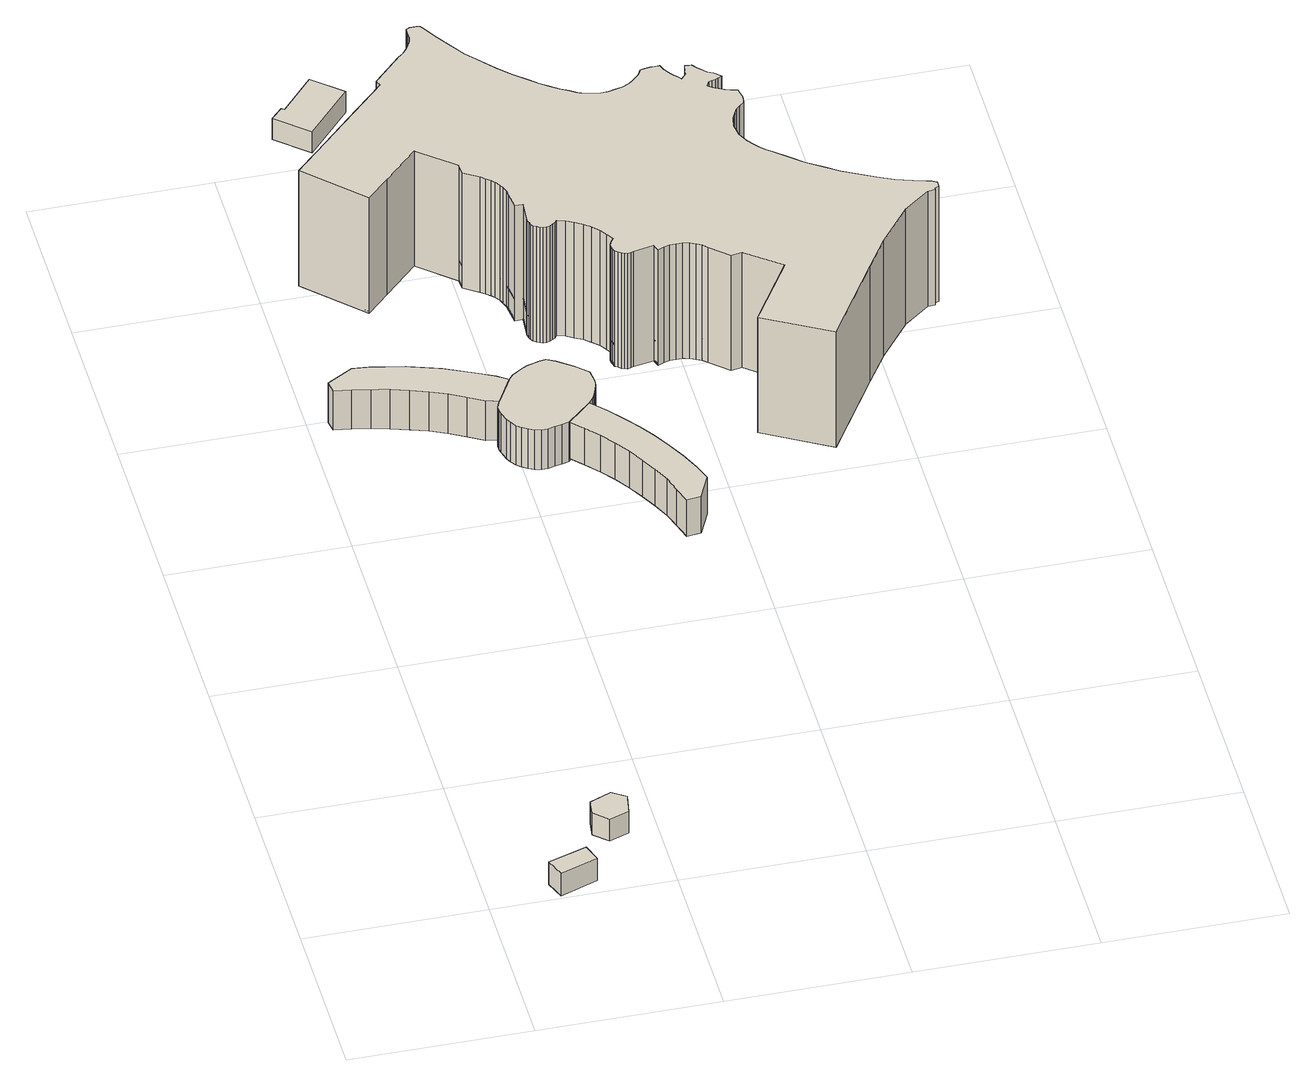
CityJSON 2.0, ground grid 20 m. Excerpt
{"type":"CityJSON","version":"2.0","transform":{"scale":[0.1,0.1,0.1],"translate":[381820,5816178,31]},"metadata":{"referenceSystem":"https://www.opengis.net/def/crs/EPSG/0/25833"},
"CityObjects":{
"building1":{"type":"Building","attributes":{"Gemeindeschluessel":"11000004","BezugspunktDach":"2200","function":"31001_1310","measuredHeight":3,"storeysAboveGround":1},"address":[{"country":"Germany","locality":"Berlin","thoroughfareNumber":"7 (3)","thoroughfareName":"Gustav-Freytag-Straße"}],"geometry":[{"type":"Solid","lod":"1","boundaries":[[[[0,1,2,3]],[[4,5,6,7]],[[4,7,3,2]],[[5,4,2,1]],[[6,5,1,0]],[[7,6,0,3]]]]}]},
"building2":{"type":"Building","attributes":{"Gemeindeschluessel":"11000004","BezugspunktDach":"2200","function":"31001_1313","measuredHeight":2.97,"storeysAboveGround":1},"address":[{"country":"Germany","locality":"Berlin","thoroughfareNumber":"7 (2)","thoroughfareName":"Gustav-Freytag-Straße"}],"geometry":[{"type":"Solid","lod":"1","boundaries":[[[[8,9,10,11,12,13]],[[14,15,16,17,18,19]],[[14,19,13,12]],[[15,14,12,11]],[[16,15,11,10]],[[17,16,10,9]],[[18,17,9,8]],[[19,18,8,13]]]]}]},
"building3":{"type":"Building","attributes":{"Gemeindeschluessel":"11000004","BezugspunktDach":"2200","function":"31001_1010","measuredHeight":5.23,"storeysAboveGround":1},"address":[{"country":"Germany","locality":"Berlin","thoroughfareNumber":"35 (2)","thoroughfareName":"Gottfried-von-Cramm-Weg"}],"geometry":[{"type":"Solid","lod":"1","boundaries":[[[[20,21,22,23,24,25,26,27,28,29,30,31,32,33,34,35,36,37,38,39,40]],[[41,42,43,44,45,46,47,48,49,50,51,52,53,54,55,56,57,58,59,60,61]],[[41,61,40,39]],[[42,41,39,38]],[[43,42,38,37]],[[44,43,37,36]],[[45,44,36,35]],[[46,45,35,34]],[[47,46,34,33]],[[48,47,33,32]],[[49,48,32,31]],[[50,49,31,30]],[[51,50,30,29]],[[52,51,29,28]],[[53,52,28,27]],[[54,53,27,26]],[[55,54,26,25]],[[56,55,25,24]],[[57,56,24,23]],[[58,57,23,22]],[[59,58,22,21]],[[60,59,21,20]],[[61,60,20,40]]]]}]},
"building4":{"type":"Building","attributes":{"Gemeindeschluessel":"11000004","BezugspunktDach":"2200","function":"51009_1610","measuredHeight":5.27,"storeysAboveGround":0},"address":[{"country":"Germany","locality":"Berlin"}],"geometry":[{"type":"Solid","lod":"1","boundaries":[[[[62,63,64,65,66,67,68,69,70,71,72,73,74,75,76,77,78,79,80,81,82,83,84,85,86,87,88,89,90,91,92,30,29,93,94,95]],[[96,97,51,50,98,99,100,101,102,103,104,105,106,107,108,109,110,111,112,113,114,115,116,117,118,119,120,121,122,123,124,125,126,127,128,129]],[[96,129,95,94]],[[97,96,94,93]],[[51,97,93,29]],[[50,51,29,30]],[[98,50,30,92]],[[99,98,92,91]],[[100,99,91,90]],[[101,100,90,89]],[[102,101,89,88]],[[103,102,88,87]],[[104,103,87,86]],[[105,104,86,85]],[[106,105,85,84]],[[107,106,84,83]],[[108,107,83,82]],[[109,108,82,81]],[[110,109,81,80]],[[111,110,80,79]],[[112,111,79,78]],[[113,112,78,77]],[[114,113,77,76]],[[115,114,76,75]],[[116,115,75,74]],[[117,116,74,73]],[[118,117,73,72]],[[119,118,72,71]],[[120,119,71,70]],[[121,120,70,69]],[[122,121,69,68]],[[123,122,68,67]],[[124,123,67,66]],[[125,124,66,65]],[[126,125,65,64]],[[127,126,64,63]],[[128,127,63,62]],[[129,128,62,95]]]]}]},
"building5":{"type":"Building","attributes":{"Gemeindeschluessel":"11000004","BezugspunktDach":"2200","function":"31001_2463","measuredHeight":2.79,"storeysAboveGround":1},"address":[{"country":"Germany","locality":"Berlin","thoroughfareNumber":"39 (1)","thoroughfareName":"Gottfried-von-Cramm-Weg"}],"geometry":[{"type":"Solid","lod":"1","boundaries":[[[[130,131,132,133,134,135]],[[136,137,138,139,140,141]],[[136,141,135,134]],[[137,136,134,133]],[[138,137,133,132]],[[139,138,132,131]],[[140,139,131,130]],[[141,140,130,135]]]]}]},
"building6":{"type":"Building","attributes":{"Gemeindeschluessel":"11000004","BezugspunktDach":"2200","function":"31001_1010","measuredHeight":4.86,"storeysAboveGround":1},"address":[{"country":"Germany","locality":"Berlin","thoroughfareNumber":"35 (3)","thoroughfareName":"Gottfried-von-Cramm-Weg"}],"geometry":[{"type":"Solid","lod":"1","boundaries":[[[[142,143,144,145,146,147,148,149,150,151,152,153,154,155,156,157,158,159,74,73]],[[160,161,162,163,164,165,166,167,168,169,170,171,172,173,174,175,176,177,178,179]],[[160,179,73,74]],[[161,160,74,159]],[[162,161,159,158]],[[163,162,158,157]],[[164,163,157,156]],[[165,164,156,155]],[[166,165,155,154]],[[167,166,154,153]],[[168,167,153,152]],[[169,168,152,151]],[[170,169,151,150]],[[171,170,150,149]],[[172,171,149,148]],[[173,172,148,147]],[[174,173,147,146]],[[175,174,146,145]],[[176,175,145,144]],[[177,176,144,143]],[[178,177,143,142]],[[179,178,142,73]]]]}]},
"building7":{"type":"Building","attributes":{"Gemeindeschluessel":"11000004","function":"31001_1010"},"address":[{"country":"Germany","locality":"Berlin","thoroughfareNumber":"35, 37","thoroughfareName":"Gottfried-von-Cramm-Weg"}],"children":["building7-1","building7-2","building7-3","building7-4","building7-5","building7-6"]},
"building7-1":{"type":"BuildingPart","attributes":{"BezugspunktDach":"2200","measuredHeight":15.45,"storeysAboveGround":3},"parents":["building7"],"geometry":[{"type":"Solid","lod":"1","boundaries":[[[[180,181,182,183,184,185,186,187,188,189,190,191,192,193,194,195,196,197,198,199,200,201,202,203,204,205,206,207,208,209,210,211,212,213,214,215,216,217,218,219,220,221,222,223,224,225,226,227,228,229,230,231,232,233,234,235,236,237,238,239,240,241,242,243,244,245,246,247,248,249,250,251,252,253,254,255,256,257,258,259,260,261,262,263,264,265,266,267,268,269,270,271,272,273,274,275,276,277,278,279,280,281,282,283,284,285,286,287,288,289,290,291,292,293,294,295,296,297,298,299,300,301,302,303,304,305,306,307,308,309,310,311,312,313,314,315,316,317,318,319,320,321,322,323,324,325,326,327,328,329,330,331,332,333,334,335,336,337,338,339,340,341,342,343,344,345,346]],[[347,348,349,350,351,352,353,354,355,356,357,358,359,360,361,362,363,364,365,366,367,368,369,370,371,372,373,374,375,376,377,378,379,380,381,382,383,384,385,386,387,388,389,390,391,392,393,394,395,396,397,398,399,400,401,402,403,404,405,406,407,408,409,410,411,412,413,414,415,416,417,418,419,420,421,422,423,424,425,426,427,428,429,430,431,432,433,434,435,436,437,438,439,440,441,442,443,444,445,446,447,448,449,450,451,452,453,454,455,456,457,458,459,460,461,462,463,464,465,466,467,468,469,470,471,472,473,474,475,476,477,478,479,480,481,482,483,484,485,486,487,488,489,490,491,492,493,494,495,496,497,498,499,500,501,502,503,504,505,506,507,508,509,510,511,512,513]],[[347,513,346,345]],[[348,347,345,344]],[[349,348,344,343]],[[350,349,343,342]],[[351,350,342,341]],[[352,351,341,340]],[[353,352,340,339]],[[354,353,339,338]],[[355,354,338,337]],[[356,355,337,336]],[[357,356,336,335]],[[358,357,335,334]],[[359,358,334,333]],[[360,359,333,332]],[[361,360,332,331]],[[362,361,331,330]],[[363,362,330,329]],[[364,363,329,328]],[[365,364,328,327]],[[366,365,327,326]],[[367,366,326,325]],[[368,367,325,324]],[[369,368,324,323]],[[370,369,323,322]],[[371,370,322,321]],[[372,371,321,320]],[[373,372,320,319]],[[374,373,319,318]],[[375,374,318,317]],[[376,375,317,316]],[[377,376,316,315]],[[378,377,315,314]],[[379,378,314,313]],[[380,379,313,312]],[[381,380,312,311]],[[382,381,311,310]],[[383,382,310,309]],[[384,383,309,308]],[[385,384,308,307]],[[386,385,307,306]],[[387,386,306,305]],[[388,387,305,304]],[[389,388,304,303]],[[390,389,303,302]],[[391,390,302,301]],[[392,391,301,300]],[[393,392,300,299]],[[394,393,299,298]],[[395,394,298,297]],[[396,395,297,296]],[[397,396,296,295]],[[398,397,295,294]],[[399,398,294,293]],[[400,399,293,292]],[[401,400,292,291]],[[402,401,291,290]],[[403,402,290,289]],[[404,403,289,288]],[[405,404,288,287]],[[406,405,287,286]],[[407,406,286,285]],[[408,407,285,284]],[[409,408,284,283]],[[410,409,283,282]],[[411,410,282,281]],[[412,411,281,280]],[[413,412,280,279]],[[414,413,279,278]],[[415,414,278,277]],[[416,415,277,276]],[[417,416,276,275]],[[418,417,275,274]],[[419,418,274,273]],[[420,419,273,272]],[[421,420,272,271]],[[422,421,271,270]],[[423,422,270,269]],[[424,423,269,268]],[[425,424,268,267]],[[426,425,267,266]],[[427,426,266,265]],[[428,427,265,264]],[[429,428,264,263]],[[430,429,263,262]],[[431,430,262,261]],[[432,431,261,260]],[[433,432,260,259]],[[434,433,259,258]],[[435,434,258,257]],[[436,435,257,256]],[[437,436,256,255]],[[438,437,255,254]],[[439,438,254,253]],[[440,439,253,252]],[[441,440,252,251]],[[442,441,251,250]],[[443,442,250,249]],[[444,443,249,248]],[[445,444,248,247]],[[446,445,247,246]],[[447,446,246,245]],[[448,447,245,244]],[[449,448,244,243]],[[450,449,243,242]],[[451,450,242,241]],[[452,451,241,240]],[[453,452,240,239]],[[454,453,239,238]],[[455,454,238,237]],[[456,455,237,236]],[[457,456,236,235]],[[458,457,235,234]],[[459,458,234,233]],[[460,459,233,232]],[[461,460,232,231]],[[462,461,231,230]],[[463,462,230,229]],[[464,463,229,228]],[[465,464,228,227]],[[466,465,227,226]],[[467,466,226,225]],[[468,467,225,224]],[[469,468,224,223]],[[470,469,223,222]],[[471,470,222,221]],[[472,471,221,220]],[[473,472,220,219]],[[474,473,219,218]],[[475,474,218,217]],[[476,475,217,216]],[[477,476,216,215]],[[478,477,215,214]],[[479,478,214,213]],[[480,479,213,212]],[[481,480,212,211]],[[482,481,211,210]],[[483,482,210,209]],[[484,483,209,208]],[[485,484,208,207]],[[486,485,207,206]],[[487,486,206,205]],[[488,487,205,204]],[[489,488,204,203]],[[490,489,203,202]],[[491,490,202,201]],[[492,491,201,200]],[[493,492,200,199]],[[494,493,199,198]],[[495,494,198,197]],[[496,495,197,196]],[[497,496,196,195]],[[498,497,195,194]],[[499,498,194,193]],[[500,499,193,192]],[[501,500,192,191]],[[502,501,191,190]],[[503,502,190,189]],[[504,503,189,188]],[[505,504,188,187]],[[506,505,187,186]],[[507,506,186,185]],[[508,507,185,184]],[[509,508,184,183]],[[510,509,183,182]],[[511,510,182,181]],[[512,511,181,180]],[[513,512,180,346]]]]}]},
"building7-2":{"type":"BuildingPart","attributes":{"BezugspunktDach":"2200","measuredHeight":2.77,"storeysAboveGround":3},"parents":["building7"],"geometry":[{"type":"MultiSurface","lod":"1","boundaries":[[[514,515,516,517,518,519,520,521,522,523,524,525,526,527,528,529,530,531,532,533,534,535,536,537,538,539,540,541,542,543,544,545,546,547,548,549,550,551,552,553,554,555,556,557,558,559,560,561,562,563,564,565,566,567,568,569,570,571,572,573,574,575,576,577,578,579,580,581,582,583,584,585,586,587,588,589,590,591,592,593,594,595,596,597,598,599,600,601,602,603,604,605,606]],[[607,608,609,610,611,612,613,614,615,616,617,618,619,620,621,622,623,624,625,626,627,628,629,630,631,632,633,634,635,636,637,638,639,640,641,642,643,644,645,646,647,648,649,650,651,652,653,654,655,656,657,658,659,660,661,662,663,664,665,666,667,668,669,670,671,672,673,674,675,676,677,678,679,680,681,682,683,684,685,686,687,688,689,690,691,692,693,694,695,696,697,698,699]],[[608,607,605,604]],[[609,608,604,603]],[[610,609,603,602]],[[611,610,602,601]],[[612,611,601,600]],[[613,612,600,599]],[[614,613,599,598]],[[615,614,598,597]],[[616,615,597,596]],[[617,616,596,595]],[[618,617,595,594]],[[619,618,594,593]],[[620,619,593,592]],[[621,620,592,591]],[[622,621,591,590]],[[623,622,590,589]],[[624,623,589,588]],[[625,624,588,587]],[[626,625,587,586]],[[627,626,586,585]],[[628,627,585,584]],[[629,628,584,583]],[[630,629,583,582]],[[631,630,582,581]],[[632,631,581,580]],[[633,632,580,579]],[[634,633,579,578]],[[635,634,578,577]],[[636,635,577,576]],[[637,636,576,575]],[[638,637,575,574]],[[639,638,574,573]],[[640,639,573,572]],[[641,640,572,571]],[[642,641,700,701]],[[643,642,570,569]],[[644,643,569,568]],[[645,644,568,567]],[[646,645,567,566]],[[647,646,566,565]],[[648,647,565,564]],[[649,648,564,563]],[[650,649,563,562]],[[651,650,562,561]],[[652,651,561,560]],[[653,652,560,559]],[[654,653,559,558]],[[655,654,558,557]],[[656,655,557,556]],[[657,656,556,555]],[[658,657,555,554]],[[659,658,554,553]],[[660,659,553,552]],[[661,660,552,551]],[[662,661,551,550]],[[663,662,550,549]],[[664,663,549,548]],[[665,664,548,547]],[[666,665,547,546]],[[667,666,546,545]],[[668,667,545,544]],[[669,668,544,543]],[[670,669,543,542]],[[671,670,542,541]],[[672,671,541,540]],[[673,672,540,539]],[[674,673,539,538]],[[675,674,538,537]],[[676,675,537,536]],[[677,676,536,535]],[[678,677,535,534]],[[679,678,534,533]],[[680,679,533,532]],[[681,680,532,531]],[[682,681,531,530]],[[683,682,530,529]],[[684,683,529,528]],[[685,684,528,527]],[[686,685,527,526]],[[687,686,526,525]],[[688,687,525,524]],[[689,688,524,523]],[[690,689,523,522]],[[691,690,522,521]],[[692,691,521,520]],[[693,692,520,519]],[[694,693,519,518]],[[695,694,518,517]],[[696,695,517,516]],[[697,696,516,515]],[[698,697,515,514]],[[699,698,514,606]],[[607,699,702,606,605]],[[701,700,571,570]]]}]},
"building7-3":{"type":"BuildingPart","attributes":{"BezugspunktDach":"2200","measuredHeight":7.39,"storeysAboveGround":3},"parents":["building7"],"geometry":[{"type":"MultiSurface","lod":"1","boundaries":[[[703,704,705,706,707,708,709,710,711,712,713,714,715,716]],[[701,700,717,718,719,720,721,722,723,724,725,726,727,728]],[[701,728,716,715]],[[571,570,715,714]],[[717,700,714,713]],[[718,717,713,712]],[[719,718,712,711]],[[720,719,711,710]],[[721,720,710,709]],[[722,721,709,708]],[[723,722,708,707]],[[724,723,707,706]],[[725,724,706,705]],[[726,725,705,704]],[[727,726,704,703]],[[728,727,703,716]],[[700,701,570,571]]]}]},
"building7-4":{"type":"BuildingPart","attributes":{"BezugspunktDach":"2200","measuredHeight":5.42,"storeysAboveGround":3},"parents":["building7"],"geometry":[{"type":"Solid","lod":"1","boundaries":[[[[729,730,731,732,733,734,735,736,737,738,739,740,741,742,743,744,745,746]],[[747,748,749,750,751,752,753,754,755,756,757,758,759,760,761,762,763,764]],[[747,764,746,745]],[[748,747,745,744]],[[749,748,744,743]],[[750,749,743,742]],[[751,750,742,741]],[[752,751,741,740]],[[753,752,740,739]],[[754,753,739,738]],[[755,754,738,737]],[[756,755,737,736]],[[757,756,736,735]],[[758,757,735,734]],[[759,758,734,733]],[[760,759,733,732]],[[761,760,732,731]],[[762,761,731,730]],[[763,762,730,729]],[[764,763,729,746]]]]}]},
"building7-5":{"type":"BuildingPart","attributes":{"BezugspunktDach":"2200","measuredHeight":7.88,"storeysAboveGround":3},"parents":["building7"],"geometry":[{"type":"MultiSurface","lod":"1","boundaries":[[[765,766,767,768,769,770,771,772,773,774,775,776,777,778,779,780,781,782,783,784,785,786]],[[787,788,789,790,791,792,793,794,795,796,797,798,799,800,801,802,803,804,805,806,807,808]],[[787,808,786,785]],[[788,787,785,784]],[[789,788,784,783]],[[790,789,783,782]],[[791,790,782,781]],[[792,791,781,780]],[[793,792,780,779]],[[794,793,779,778]],[[795,794,778,777],[607,699,606,605]],[[796,795,777,776]],[[809,810,776,775]],[[797,796,811,812]],[[813,809,775,774]],[[798,797,812,814]],[[799,798,814,815,816,813,774,773]],[[817,816,773,772]],[[800,799,816,815,818]],[[819,817,818,820,801,800,772,771]],[[802,801,820,821,822,819,771,770]],[[823,824,822,821,823,803,802,770,769]],[[804,803,825,823,826,827,824,769,768]],[[828,827,768,767]],[[805,804,826,829]],[[830,828,767,766]],[[806,805,829,831]],[[832,830,766,765]],[[807,806,831,833]],[[834,832,833,835,808,807,765,786]],[[606,699,607,605]],[[812,811,810,809]],[[814,812,809,813]],[[813,816,815,814]],[[818,815,816,817]],[[820,818,817,819]],[[819,822,821,820]],[[821,822,824,823]],[[824,827,826,823,825]],[[829,826,827,828]],[[831,829,828,830]],[[833,831,830,832]],[[835,833,832,834]]]}]},
"building7-6":{"type":"BuildingPart","attributes":{"BezugspunktDach":"2200","measuredHeight":2.7,"storeysAboveGround":3},"parents":["building7"],"geometry":[{"type":"MultiSurface","lod":"1","boundaries":[[[836,810,809,813,816,817,819,822,824,827,828,830,832,834,837]],[[835,833,831,829,826,823,821,820,818,815,814,812,811,838,839]],[[835,839,837,834]],[[838,811,810,836]],[[839,838,836,837]],[[835,840,834,832,833]],[[833,832,830,831]],[[829,831,830,828]],[[829,828,827,826]],[[823,826,827,824]],[[821,823,824,822]],[[821,822,819,820]],[[818,820,819,817]],[[815,818,817,816]],[[814,815,816,813]],[[812,814,813,809]],[[811,812,809,810]]]}]}
},
"vertices":[
[77,4,38],[119,19,38],[112,39,38],[69,25,38],[112,39,8],[119,19,8],[77,4,8],[69,25,8],
[142,59,53],[164,67,53],[168,91,53],[153,101,53],[129,91,53],[127,73,53],[129,91,24],[153,101,24],[168,91,24],[164,67,24],[142,59,24],[127,73,24],
[10,725,113],[29,722,113],[49,718,113],[68,713,113],[87,707,113],[106,700,113],[124,692,113],[142,682,113],[159,672,113],[173,669,113],[191,700,113],[179,708,113],[162,717,113],[145,725,113],[128,733,113],[110,739,113],[92,745,113],[74,749,113],[55,753,113],[37,755,113],[8,738,113],[37,755,60],[55,753,60],[74,749,60],[92,745,60],[110,739,60],[128,733,60],[145,725,60],[162,717,60],[179,708,60],[191,700,60],[173,669,60],[159,672,60],[142,682,60],[124,692,60],[106,700,60],[87,707,60],[68,713,60],[49,718,60],[29,722,60],[10,725,60],[8,738,60],
[170,649,113],[173,638,113],[176,632,113],[180,626,113],[185,622,113],[191,618,113],[197,615,113],[204,613,113],[211,613,113],[219,615,113],[227,617,113],[235,619,113],[262,644,113],[267,650,113],[270,656,113],[273,663,113],[275,670,113],[276,677,113],[275,684,113],[274,692,113],[267,699,113],[260,705,113],[252,711,113],[244,717,113],[235,722,113],[228,721,113],[221,719,113],[214,717,113],[208,714,113],[202,710,113],[196,706,113],[171,665,113],[169,660,113],[169,654,113],[169,660,60],[171,665,60],[196,706,60],[202,710,60],[208,714,60],[214,717,60],[221,719,60],[228,721,60],[235,722,60],[244,717,60],[252,711,60],[260,705,60],[267,699,60],[274,692,60],[275,684,60],[276,677,60],[275,670,60],[273,663,60],[270,656,60],[267,650,60],[262,644,60],[235,619,60],[227,617,60],[219,615,60],[211,613,60],[204,613,60],[197,615,60],[191,618,60],[185,622,60],[180,626,60],[176,632,60],[173,638,60],[170,649,60],[169,654,60],
[83,1117,127],[132,1172,127],[100,1200,127],[64,1159,127],[61,1161,127],[48,1148,127],[61,1161,99],[64,1159,99],[100,1200,99],[132,1172,99],[83,1117,99],[48,1148,99],
[248,605,113],[261,590,113],[273,575,113],[284,558,113],[294,541,113],[303,524,113],[311,506,113],[317,488,113],[323,469,113],[339,471,113],[352,499,113],[345,519,113],[336,539,113],[326,558,113],[315,577,113],[303,595,113],[290,612,113],[277,628,113],[262,644,64],[277,628,64],[290,612,64],[303,595,64],[315,577,64],[326,558,64],[336,539,64],[345,519,64],[352,499,64],[339,471,64],[323,469,64],[317,488,64],[311,506,64],[303,524,64],[294,541,64],[284,558,64],[273,575,64],[261,590,64],[248,605,64],[235,619,64],
[76,839,266],[101,864,266],[139,902,266],[178,868,266],[179,856,266],[195,845,266],[200,841,266],[205,837,266],[208,833,266],[212,828,266],[214,822,266],[216,816,266],[217,810,266],[219,792,266],[228,792,266],[226,769,266],[226,766,266],[227,762,266],[228,759,266],[230,756,266],[233,754,266],[236,752,266],[239,751,266],[243,751,266],[247,752,266],[250,754,266],[253,756,266],[255,759,266],[264,756,266],[272,751,266],[281,746,266],[288,740,266],[295,733,266],[300,725,266],[305,717,266],[303,714,266],[301,711,266],[300,708,266],[300,704,266],[301,701,266],[302,697,266],[305,695,266],[308,692,266],[311,691,266],[314,690,266],[318,691,266],[321,692,266],[343,696,266],[346,688,266],[353,691,266],[359,693,266],[366,693,266],[373,693,266],[380,691,266],[386,688,266],[392,685,266],[397,680,266],[417,662,266],[429,664,266],[467,634,266],[420,559,266],[493,517,266],[552,612,266],[575,648,266],[609,692,266],[638,714,266],[646,715,266],[646,718,266],[651,719,266],[651,726,266],[646,729,266],[627,735,266],[609,741,266],[592,749,266],[575,758,266],[558,767,266],[542,778,266],[526,789,266],[512,801,266],[497,814,266],[491,819,266],[486,824,266],[481,830,266],[476,837,266],[473,843,266],[470,849,266],[469,856,266],[468,863,266],[469,869,266],[471,876,266],[474,882,266],[477,888,266],[482,893,266],[487,897,266],[488,903,266],[488,908,266],[487,913,266],[486,918,266],[479,920,266],[473,922,266],[468,925,266],[462,928,266],[457,932,266],[460,938,266],[464,939,266],[468,940,266],[471,942,266],[475,944,266],[468,951,266],[462,954,266],[458,958,266],[453,963,266],[449,968,266],[442,969,266],[441,964,266],[440,960,266],[440,956,266],[434,949,266],[430,954,266],[426,958,266],[422,964,266],[419,969,266],[417,975,266],[412,975,266],[407,975,266],[401,974,266],[396,973,266],[392,966,266],[386,960,266],[380,955,266],[372,951,266],[364,949,266],[356,947,266],[348,947,266],[340,948,266],[332,950,266],[324,953,266],[317,958,266],[308,963,266],[298,970,266],[289,977,266],[281,984,266],[266,997,266],[252,1011,266],[239,1026,266],[226,1041,266],[215,1057,266],[204,1074,266],[194,1091,266],[193,1092,266],[192,1094,266],[190,1095,266],[188,1095,266],[181,1095,266],[177,1093,266],[177,1086,266],[177,1080,266],[175,1073,266],[172,1067,266],[169,1062,266],[164,1056,266],[159,1052,266],[127,1019,266],[130,1013,266],[97,980,266],[41,924,266],[16,899,266],[41,924,111],[97,980,111],[130,1013,111],[127,1019,111],[159,1052,111],[164,1056,111],[169,1062,111],[172,1067,111],[175,1073,111],[177,1080,111],[177,1086,111],[177,1093,111],[181,1095,111],[188,1095,111],[190,1095,111],[192,1094,111],[193,1092,111],[194,1091,111],[204,1074,111],[215,1057,111],[226,1041,111],[239,1026,111],[252,1011,111],[266,997,111],[281,984,111],[289,977,111],[298,970,111],[308,963,111],[317,958,111],[324,953,111],[332,950,111],[340,948,111],[348,947,111],[356,947,111],[364,949,111],[372,951,111],[380,955,111],[386,960,111],[392,966,111],[396,973,111],[401,974,111],[407,975,111],[412,975,111],[417,975,111],[419,969,111],[422,964,111],[426,958,111],[430,954,111],[434,949,111],[440,956,111],[440,960,111],[441,964,111],[442,969,111],[449,968,111],[453,963,111],[458,958,111],[462,954,111],[468,951,111],[475,944,111],[471,942,111],[468,940,111],[464,939,111],[460,938,111],[457,932,111],[462,928,111],[468,925,111],[473,922,111],[479,920,111],[486,918,111],[487,913,111],[488,908,111],[488,903,111],[487,897,111],[482,893,111],[477,888,111],[474,882,111],[471,876,111],[469,869,111],[468,863,111],[469,856,111],[470,849,111],[473,843,111],[476,837,111],[481,830,111],[486,824,111],[491,819,111],[497,814,111],[512,801,111],[526,789,111],[542,778,111],[558,767,111],[575,758,111],[592,749,111],[609,741,111],[627,735,111],[646,729,111],[651,726,111],[651,719,111],[646,718,111],[646,715,111],[638,714,111],[609,692,111],[575,648,111],[552,612,111],[493,517,111],[420,559,111],[467,634,111],[429,664,111],[417,662,111],[397,680,111],[392,685,111],[386,688,111],[380,691,111],[373,693,111],[366,693,111],[359,693,111],[353,691,111],[346,688,111],[343,696,111],[321,692,111],[318,691,111],[314,690,111],[311,691,111],[308,692,111],[305,695,111],[302,697,111],[301,701,111],[300,704,111],[300,708,111],[301,711,111],[303,714,111],[305,717,111],[300,725,111],[295,733,111],[288,740,111],[281,746,111],[272,751,111],[264,756,111],[255,759,111],[253,756,111],[250,754,111],[247,752,111],[243,751,111],[239,751,111],[236,752,111],[233,754,111],[230,756,111],[228,759,111],[227,762,111],[226,766,111],[226,769,111],[228,792,111],[219,792,111],[217,810,111],[216,816,111],[214,822,111],[212,828,111],[208,833,111],[205,837,111],[200,841,111],[195,845,111],[179,856,111],[178,868,111],[139,902,111],[101,864,111],[76,839,111],[16,899,111],
[178,868,140],[179,856,140],[195,845,140],[200,841,140],[205,837,140],[208,833,140],[212,828,140],[214,822,140],[216,816,140],[217,810,140],[219,792,140],[228,792,140],[226,769,140],[226,766,140],[227,762,140],[228,759,140],[230,756,140],[233,754,140],[236,752,140],[239,751,140],[243,751,140],[247,752,140],[250,754,140],[253,756,140],[255,759,140],[264,756,140],[272,751,140],[281,746,140],[288,740,140],[295,733,140],[300,725,140],[305,717,140],[303,714,140],[301,711,140],[300,708,140],[300,704,140],[301,701,140],[302,697,140],[305,695,140],[308,692,140],[311,691,140],[314,690,140],[318,691,140],[321,692,140],[343,696,140],[346,688,140],[353,691,140],[359,693,140],[366,693,140],[373,693,140],[380,691,140],[386,688,140],[392,685,140],[397,680,140],[417,662,140],[429,664,140],[467,634,140],[492,675,140],[364,777,140],[362,775,140],[360,773,140],[358,770,140],[357,767,140],[358,764,140],[354,766,140],[351,766,140],[347,766,140],[344,765,140],[341,763,140],[340,770,140],[337,776,140],[334,782,140],[331,788,140],[326,793,140],[320,797,140],[315,800,140],[308,802,140],[302,803,140],[295,803,140],[296,806,140],[296,810,140],[296,813,140],[294,816,140],[292,818,140],[295,818,140],[298,820,140],[300,822,140],[301,825,140],[301,828,140],[300,830,140],[297,833,140],[175,934,140],[139,902,140],[175,934,113],[297,833,113],[300,830,113],[301,828,113],[301,825,113],[300,822,113],[298,820,113],[295,818,113],[292,818,113],[294,816,113],[296,813,113],[296,810,113],[296,806,113],[295,803,113],[302,803,113],[308,802,113],[315,800,113],[320,797,113],[326,793,113],[331,788,113],[334,782,113],[337,776,113],[340,770,113],[341,763,113],[344,765,113],[347,766,113],[351,766,113],[354,766,113],[358,764,113],[357,767,113],[358,770,113],[360,773,113],[362,775,113],[364,777,113],[492,675,113],[467,634,113],[429,664,113],[417,662,113],[397,680,113],[392,685,113],[386,688,113],[380,691,113],[373,693,113],[366,693,113],[359,693,113],[353,691,113],[346,688,113],[343,696,113],[321,692,113],[318,691,113],[314,690,113],[311,691,113],[308,692,113],[305,695,113],[302,697,113],[301,701,113],[300,704,113],[300,708,113],[301,711,113],[303,714,113],[305,717,113],[300,725,113],[295,733,113],[288,740,113],[281,746,113],[272,751,113],[264,756,113],[255,759,113],[253,756,113],[250,754,113],[247,752,113],[243,751,113],[239,751,113],[236,752,113],[233,754,113],[230,756,113],[228,759,113],[227,762,113],[226,766,113],[226,769,113],[228,792,113],[219,792,113],[217,810,113],[216,816,113],[214,822,113],[212,828,113],[208,833,113],[205,837,113],[200,841,113],[195,845,113],[179,856,113],[178,868,113],[139,902,113],[492,675,115],[467,634,115],[139,902,133],
[493,517,189],[552,612,189],[547,615,189],[538,621,189],[535,630,189],[531,638,189],[526,646,189],[521,653,189],[514,659,189],[507,665,189],[500,670,189],[492,675,189],[467,634,189],[420,559,189],[500,670,115],[507,665,115],[514,659,115],[521,653,115],[526,646,115],[531,638,115],[535,630,115],[538,621,115],[547,615,115],[552,612,115],[493,517,115],[420,559,115],
[443,952,189],[447,947,189],[451,944,189],[455,941,189],[460,938,189],[464,939,189],[468,940,189],[471,942,189],[475,944,189],[468,951,189],[462,954,189],[458,958,189],[453,963,189],[449,968,189],[442,969,189],[441,964,189],[440,960,189],[440,956,189],[440,960,135],[441,964,135],[442,969,135],[449,968,135],[453,963,135],[458,958,135],[462,954,135],[468,951,135],[475,944,135],[471,942,135],[468,940,135],[464,939,135],[460,938,135],[455,941,135],[451,944,135],[447,947,135],[443,952,135],[440,956,135],
[41,919,191],[42,914,191],[44,909,191],[47,905,191],[50,900,191],[81,868,191],[84,866,191],[87,864,191],[90,863,191],[94,862,191],[97,863,191],[101,864,191],[139,902,191],[175,934,191],[138,963,191],[132,966,191],[126,969,191],[119,971,191],[112,972,191],[105,973,191],[97,980,191],[41,924,191],[97,980,112],[105,973,112],[112,972,112],[119,971,112],[126,969,112],[132,966,112],[138,963,112],[175,934,112],[139,902,112],[101,864,112],[97,863,112],[94,862,112],[90,863,112],[87,864,112],[84,866,112],[81,868,112],[50,900,112],[47,905,112],[44,909,112],[42,914,112],[41,919,112],[41,924,112],[97,863,141],[101,864,141],[101,864,114],[97,863,114],[94,862,141],[94,862,114],[90,863,114],[90,863,141],[87,864,141],[87,864,114],[84,866,141],[84,866,114],[81,868,114],[81,868,141],[50,900,114],[50,900,141],[50,900,127],[47,905,114],[47,905,141],[44,909,141],[44,909,114],[42,914,141],[42,914,114],[41,919,141],[41,919,114],[41,924,141],[41,924,114],
[76,839,141],[16,899,141],[76,839,114],[16,899,114],[41,924,120]
]}
